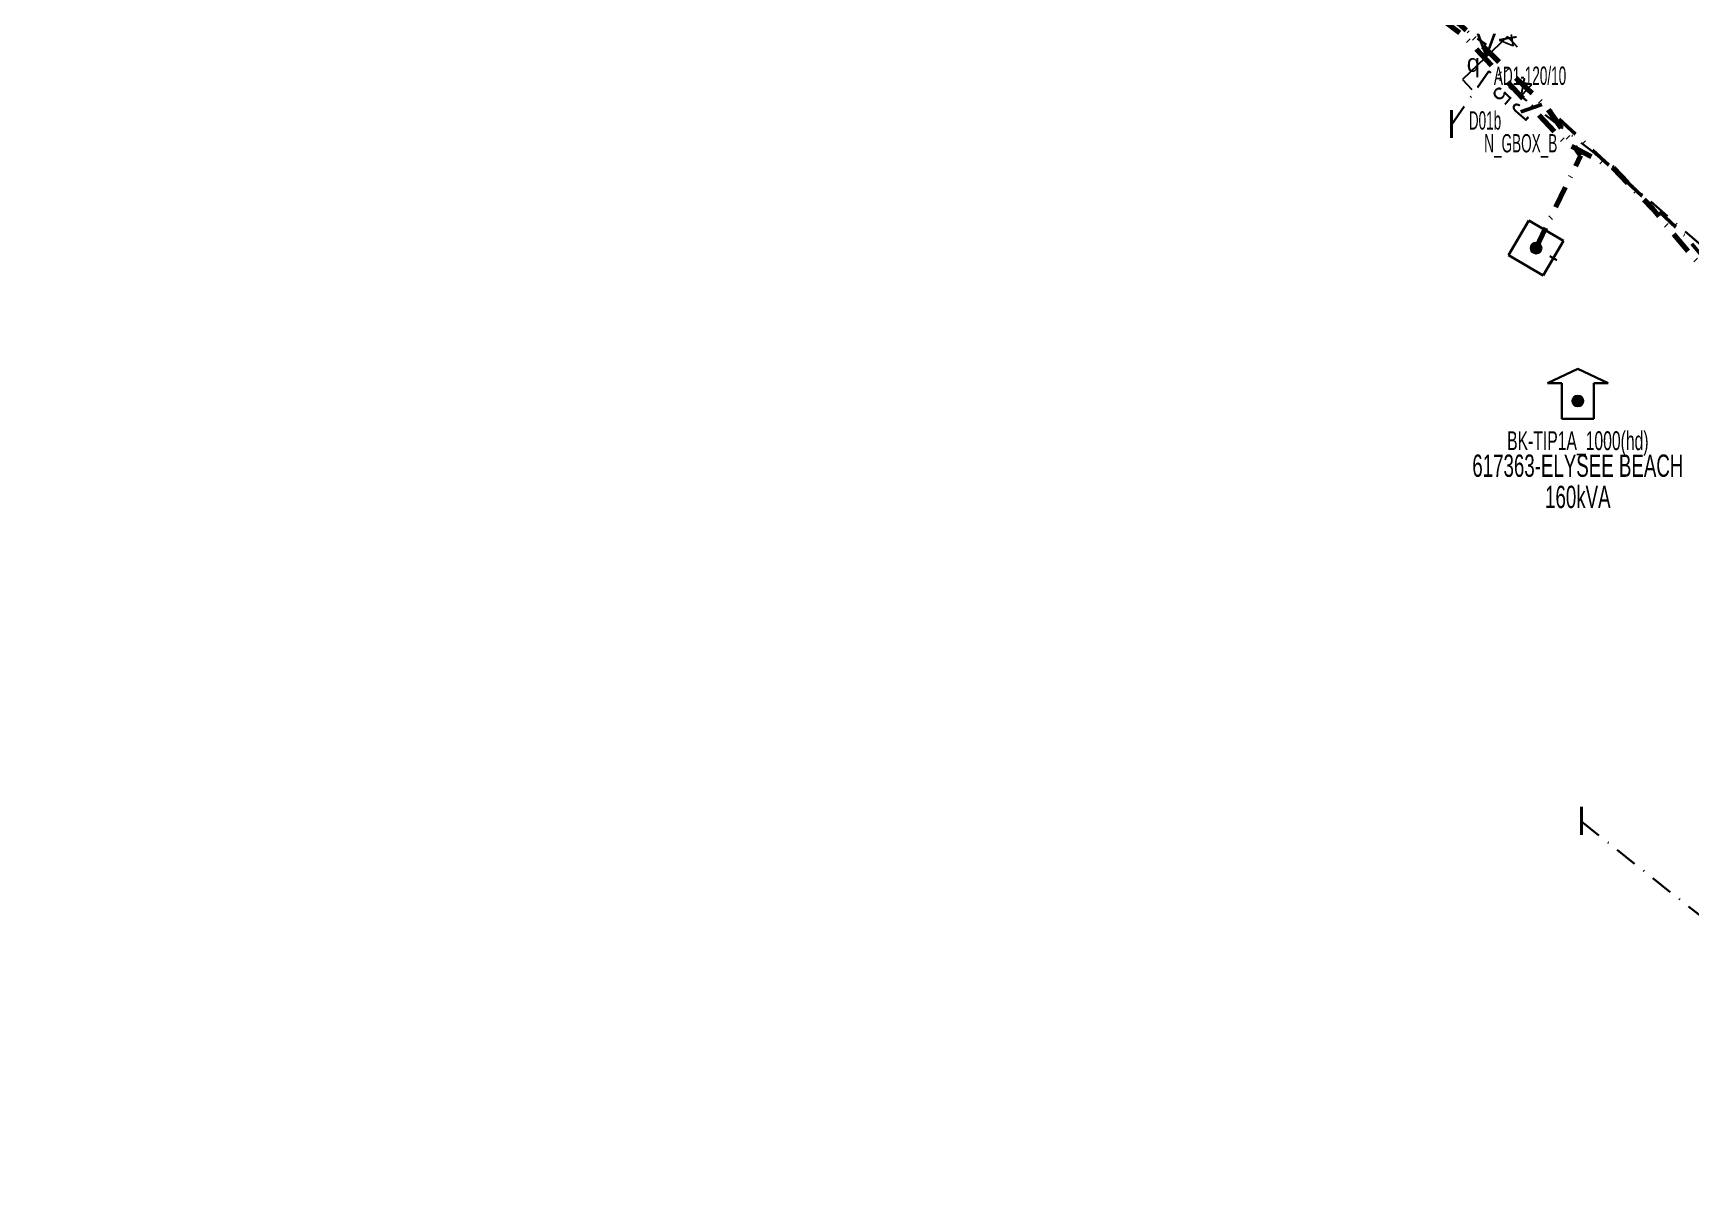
# Model space of a CAD drawing. Header units: millimetres. Extents: x 407682 to 413427, y 4045444 to 4048063.
# Drawn here: x 408685.8 to 408871.5, y 4046744.8 to 4046875.4 of the extents above; entities that cross this region are included whole.
import ezdxf
from ezdxf.enums import TextEntityAlignment as Align

# ---------------------------------------------------------------- set-up
doc = ezdxf.new("R2010")
doc.units = ezdxf.units.MM
doc.linetypes.add('DASHDOT', pattern=[5, 2.5, -1.25, 0, -1.25])
for name, color, linetype, lineweight in [('DIREK_AYD_YENI', 152, 'Continuous', 25), ('DIREK_BOX_YENI', 5, 'Continuous', 25), ('HAT_ABH_YERALTI_YENI', 6, 'DASHDOT', 80), ('HAT_ABONE_YERALTI_YENI', 30, 'DASHDOT', 30), ('HAT_AYD_YERALTI_YENI', 4, 'DASHDOT', 40), ('HAT_BOX_YERALTI_YENI', 5, 'DASHDOT', 50), ('HAT_OG_YERALTI_YENI', 1, 'DASHDOT', 70), ('KOFRE_ABONE_YENI', 6, 'Continuous', 25), ('TRAFO_TADILAT_BYSK', 5, 'Continuous', 30)]:
    doc.layers.add(name, color=color, linetype=linetype, lineweight=lineweight)
doc.layers.add('NIA_OG', color=6, linetype='Continuous')
doc.styles.add('Direk', font='B_CAD')
doc.styles.get("Standard").update_dxf_attribs({"font": 'Arial'})

# ---------------------------------------------------------------- blocks, each defined once
blk = doc.blocks.new('OG_NIA', base_point=(-43.6726, 128.9236))
at = {"layer": 'NIA_OG'}
for p, q in [((-43.672618, 132.403582), (-45.232618, 132.403582)), ((-43.672618, 125.443582), (-43.672618, 132.403582)), ((-43.672618, 125.443582), (-45.232618, 125.443582))]:
    blk.add_line(p, q, dxfattribs=at)
blk = doc.blocks.new('GERDEGBINA_KARE')
at = {"layer": 'TRAFO_TADILAT_BYSK', "linetype": 'Continuous'}
for p, q in [((-2.25, -2.25), (-2.25, 2.25)), ((-2.25, 2.25), (2.25, 2.25)), ((0, 1.8), (0, 2.7)), ((2.25, 2.25), (2.25, -2.25)), ((2.25, -2.25), (-2.25, -2.25))]:
    blk.add_line(p, q, dxfattribs=at)
blk.add_circle((0, 0), 0.592516, dxfattribs=at)
for points in [[(-0.592516, 0), (-0.581131, -0.115594), (-0.581131, 0.115594)], [(-0.581131, 0.115594), (-0.547413, -0.226746), (-0.547413, 0.226746)], [(-0.581131, -0.115594), (-0.581131, 0.115594), (-0.547413, -0.226746)], [(-0.547413, 0.226746), (-0.492659, -0.329184), (-0.492659, 0.329184)], [(-0.547413, -0.226746), (-0.547413, 0.226746), (-0.492659, -0.329184)], [(-0.492659, 0.329184), (-0.418972, -0.418972), (-0.418972, 0.418972)], [(-0.492659, -0.329184), (-0.492659, 0.329184), (-0.418972, -0.418972)], [(-0.418972, 0.418972), (-0.329184, -0.492659), (-0.329184, 0.492659)], [(-0.418972, -0.418972), (-0.418972, 0.418972), (-0.329184, -0.492659)], [(-0.329184, 0.492659), (-0.226746, -0.547413), (-0.226746, 0.547413)], [(-0.329184, -0.492659), (-0.329184, 0.492659), (-0.226746, -0.547413)], [(-0.226746, 0.547413), (-0.115594, -0.581131), (-0.115594, 0.581131)], [(-0.226746, -0.547413), (-0.226746, 0.547413), (-0.115594, -0.581131)], [(-0.115594, 0.581131), (0, -0.592516), (0, 0.592516)], [(-0.115594, -0.581131), (-0.115594, 0.581131), (0, -0.592516)], [(0, -0.592516), (0, 0.592516), (0.115594, -0.581131)], [(0, 0.592516), (0.115594, -0.581131), (0.115594, 0.581131)], [(0.115594, -0.581131), (0.115594, 0.581131), (0.226746, -0.547413)], [(0.115594, 0.581131), (0.226746, -0.547413), (0.226746, 0.547413)], [(0.226746, -0.547413), (0.226746, 0.547413), (0.329184, -0.492659)], [(0.226746, 0.547413), (0.329184, -0.492659), (0.329184, 0.492659)], [(0.329184, -0.492659), (0.329184, 0.492659), (0.418972, -0.418972)], [(0.329184, 0.492659), (0.418972, -0.418972), (0.418972, 0.418972)], [(0.418972, -0.418972), (0.418972, 0.418972), (0.492659, -0.329184)], [(0.418972, 0.418972), (0.492659, -0.329184), (0.492659, 0.329184)], [(0.492659, -0.329184), (0.492659, 0.329184), (0.547413, -0.226746)], [(0.492659, 0.329184), (0.547413, -0.226746), (0.547413, 0.226746)], [(0.547413, -0.226746), (0.547413, 0.226746), (0.581131, -0.115594)], [(0.547413, 0.226746), (0.581131, -0.115594), (0.581131, 0.115594)], [(0.581131, -0.115594), (0.581131, 0.115594), (0.592516, 0)]]:
    blk.add_solid(points, dxfattribs=at)
blk = doc.blocks.new('GERDEGMBK')
at = {"layer": 'TRAFO_TADILAT_BYSK', "linetype": 'Continuous'}
for p, q in [((-3.4, 2), (0, 3.6)), ((-1.8, 2), (-3.4, 2)), ((-1.8, -2), (-1.8, 2)), ((0, 3.6), (3.4, 2)), ((1.8, 2), (1.8, -2)), ((3.4, 2), (1.8, 2)), ((1.8, -2), (-1.8, -2))]:
    blk.add_line(p, q, dxfattribs=at)
blk.add_circle((0, 0), 0.592516, dxfattribs=at)
for points in [[(-0.592516, 0), (-0.581131, -0.115594), (-0.581131, 0.115594)], [(-0.581131, 0.115594), (-0.547413, -0.226746), (-0.547413, 0.226746)], [(-0.581131, -0.115594), (-0.581131, 0.115594), (-0.547413, -0.226746)], [(-0.547413, 0.226746), (-0.492659, -0.329184), (-0.492659, 0.329184)], [(-0.547413, -0.226746), (-0.547413, 0.226746), (-0.492659, -0.329184)], [(-0.492659, 0.329184), (-0.418972, -0.418972), (-0.418972, 0.418972)], [(-0.492659, -0.329184), (-0.492659, 0.329184), (-0.418972, -0.418972)], [(-0.418972, 0.418972), (-0.329184, -0.492659), (-0.329184, 0.492659)], [(-0.418972, -0.418972), (-0.418972, 0.418972), (-0.329184, -0.492659)], [(-0.329184, 0.492659), (-0.226746, -0.547413), (-0.226746, 0.547413)], [(-0.329184, -0.492659), (-0.329184, 0.492659), (-0.226746, -0.547413)], [(-0.226746, 0.547413), (-0.115594, -0.581131), (-0.115594, 0.581131)], [(-0.226746, -0.547413), (-0.226746, 0.547413), (-0.115594, -0.581131)], [(-0.115594, 0.581131), (0, -0.592516), (0, 0.592516)], [(-0.115594, -0.581131), (-0.115594, 0.581131), (0, -0.592516)], [(0, -0.592516), (0, 0.592516), (0.115594, -0.581131)], [(0, 0.592516), (0.115594, -0.581131), (0.115594, 0.581131)], [(0.115594, -0.581131), (0.115594, 0.581131), (0.226746, -0.547413)], [(0.115594, 0.581131), (0.226746, -0.547413), (0.226746, 0.547413)], [(0.226746, -0.547413), (0.226746, 0.547413), (0.329184, -0.492659)], [(0.226746, 0.547413), (0.329184, -0.492659), (0.329184, 0.492659)], [(0.329184, -0.492659), (0.329184, 0.492659), (0.418972, -0.418972)], [(0.329184, 0.492659), (0.418972, -0.418972), (0.418972, 0.418972)], [(0.418972, -0.418972), (0.418972, 0.418972), (0.492659, -0.329184)], [(0.418972, 0.418972), (0.492659, -0.329184), (0.492659, 0.329184)], [(0.492659, -0.329184), (0.492659, 0.329184), (0.547413, -0.226746)], [(0.492659, 0.329184), (0.547413, -0.226746), (0.547413, 0.226746)], [(0.547413, -0.226746), (0.547413, 0.226746), (0.581131, -0.115594)], [(0.547413, 0.226746), (0.581131, -0.115594), (0.581131, 0.115594)], [(0.581131, -0.115594), (0.581131, 0.115594), (0.592516, 0)]]:
    blk.add_solid(points, dxfattribs=at)

msp = doc.modelspace()

# ---------------------------------------------------------------- linework, layer by layer
at = {"layer": 'HAT_ABH_YERALTI_YENI', "flags": 128}
msp.add_lwpolyline([(408941.31, 4046745.022), (408946.034284, 4046750.380529), (408941.592971, 4046757.637317), (408937.349931, 4046764.140668), (408924.314438, 4046781.583427), (408912.027415, 4046798.624957), (408897.933692, 4046816.708498), (408893.809616, 4046822.260139), (408879.95806, 4046840.538713), (408867.201998, 4046855.708736), (408862.800339, 4046860.269013), (408857.486625, 4046863.044834), (408846.126909, 4046875.014504), (408831.048254, 4046886.67533), (408802.139522, 4046907.942683), (408781.488359, 4046923.294379), (408768.286159, 4046933.2798), (408749.803094, 4046950.962016), (408731.446595, 4046958.396065), (408711.086229, 4046974.602268), (408696.235388, 4046983.338135), (408685.77, 4046972.387)], dxfattribs=at)
at = {"layer": 'HAT_ABONE_YERALTI_YENI', "flags": 128}
for points in [[(408844.653, 4046865.149), (408848.83516, 4046871.132819), (408860.463233, 4046862.14749), (408872.619855, 4046851.664606), (408879.302562, 4046844.667241), (408901.969793, 4046816.050941), (408927.497868, 4046784.049243), (408946.363306, 4046757.579846), (408950.239331, 4046750.092072), (408943.280105, 4046745.77559), (408941.31, 4046745.022)], [(408859.225662, 4046787.078168), (408870.865317, 4046777.835445), (408879.359625, 4046771.153256), (408897.594075, 4046794.93732), (408904.163007, 4046801.959282), (408913.903148, 4046789.500963), (408931.684567, 4046767.529017), (408944.142887, 4046749.407825), (408941.31, 4046745.022)]]:
    msp.add_lwpolyline(points, dxfattribs=at)
at = {"layer": 'HAT_AYD_YERALTI_YENI', "flags": 128}
msp.add_lwpolyline([(408814.263816, 4046898.353438), (408848.557528, 4046874.105936)], dxfattribs=at)
at = {"layer": 'HAT_BOX_YERALTI_YENI', "flags": 128}
msp.add_lwpolyline([(408852.440666, 4046866.581446), (408854.907227, 4046867.46236), (408870.88404, 4046852.652121), (408883.751158, 4046837.439434), (408903.039968, 4046813.797103), (408926.016362, 4046784.725648), (408941.413899, 4046762.699314), (408948.852702, 4046750.837439), (408943.558418, 4046745.744204), (408942.017045, 4046744.805977), (408941.31, 4046745.022)], dxfattribs=at)
at = {"layer": 'HAT_OG_YERALTI_YENI', "flags": 128}
msp.add_lwpolyline([(408854.136, 4046851.327), (408859.162041, 4046861.701417), (408855.362411, 4046867.049203), (408845.659119, 4046876.311436), (408829.713693, 4046889.137559), (408798.880595, 4046911.502159), (408772.624159, 4046931.24594), (408765.170266, 4046937.761581), (408749.599453, 4046951.7175), (408734.535293, 4046957.81614), (408732.137537, 4046959.067143), (408713.152418, 4046975.677163), (408697.917652, 4046982.206213), (408695.681484, 4046983.629229), (408690.938098, 4046977.395064), (408685.77, 4046972.387)], dxfattribs=at)

# ---------------------------------------------------------------- block references
at = {"layer": 'NIA_OG', "rotation": 133.502326}
msp.add_blockref('OG_NIA', (408848.4035, 4046872.615672), dxfattribs=at)
at = {"layer": 'TRAFO_TADILAT_BYSK', "rotation": 239.739554}
msp.add_blockref('GERDEGBINA_KARE', (408854.136, 4046851.327), dxfattribs=at)
msp.add_blockref('GERDEGBINA_KARE', (408854.136, 4046851.327), dxfattribs=at)
at = {"layer": 'TRAFO_TADILAT_BYSK'}
msp.add_blockref('GERDEGMBK', (408858.813999, 4046834.196902), dxfattribs=at)
msp.add_blockref('GERDEGMBK', (408858.813999, 4046834.196902), dxfattribs=at)

# ---------------------------------------------------------------- texts
at = {"layer": 'DIREK_AYD_YENI', "style": 'Direk'}
msp.add_text('V', height=2.5, dxfattribs=at).set_placement((408848.557528, 4046874.105936), align=Align.MIDDLE_CENTER)
at = {"layer": 'DIREK_AYD_YENI', "color": 32, "style": 'Direk'}
msp.add_text('4', height=2, rotation=99.737633, dxfattribs=at).set_placement((408851.02151, 4046874.528778), align=Align.MIDDLE_CENTER)
at = {"layer": 'DIREK_AYD_YENI', "color": 4, "style": 'Direk'}
msp.add_text('q', height=2, dxfattribs=at).set_placement((408847.114225, 4046872.064644), align=Align.MIDDLE_CENTER)
at = {"layer": 'DIREK_AYD_YENI', "width": 0.53}
msp.add_text('AD1-120/10', height=2.05, dxfattribs=at).set_placement((408853.46178, 4046870.638366), align=Align.MIDDLE_CENTER)
at = {"layer": 'DIREK_BOX_YENI', "color": 32, "style": 'Direk'}
for s, rotation, p in [('5', 229.653824, (408850.306655, 4046868.394178)), ('4', 169.653824, (408852.943532, 4046869.335919))]:
    msp.add_text(s, height=2, rotation=rotation, dxfattribs=at).set_placement(p, align=Align.MIDDLE_CENTER)
at = {"layer": 'DIREK_BOX_YENI', "style": 'Direk', "width": 0.8}
msp.add_text('J', height=2.25, rotation=229.028363, dxfattribs=at).set_placement((408852.440666, 4046866.581446), align=Align.MIDDLE_CENTER)
at = {"layer": 'DIREK_BOX_YENI', "width": 0.53}
for s, p in [('D01b', (408848.413734, 4046865.623294)), ('N_GBOX_B', (408852.423369, 4046863.07029))]:
    msp.add_text(s, height=2.05, dxfattribs=at).set_placement(p, align=Align.MIDDLE_CENTER)
at = {"layer": 'KOFRE_ABONE_YENI', "style": 'Direk'}
for p in [(408844.653, 4046865.149), (408859.225662, 4046787.078168)]:
    msp.add_text('l', height=3, dxfattribs=at).set_placement(p, align=Align.MIDDLE_CENTER)
at = {"layer": 'TRAFO_TADILAT_BYSK', "width": 0.6}
for s, height, p in [('BK-TIP1A_1000(hd)', 2.1, (408858.813999, 4046828.696902)), ('BK-TIP1A_1000(hd)', 2.1, (408858.813999, 4046828.696902)), ('617363-ELYSEE BEACH', 2.5, (408858.813999, 4046825.696902)), ('617363-ELYSEE BEACH', 2.5, (408858.813999, 4046825.696902)), ('160kVA', 2.5, (408858.813999, 4046822.196902)), ('160kVA', 2.5, (408858.813999, 4046822.196902))]:
    msp.add_text(s, height=height, dxfattribs=at).set_placement(p, align=Align.CENTER)

doc.saveas('drawing.dxf')
